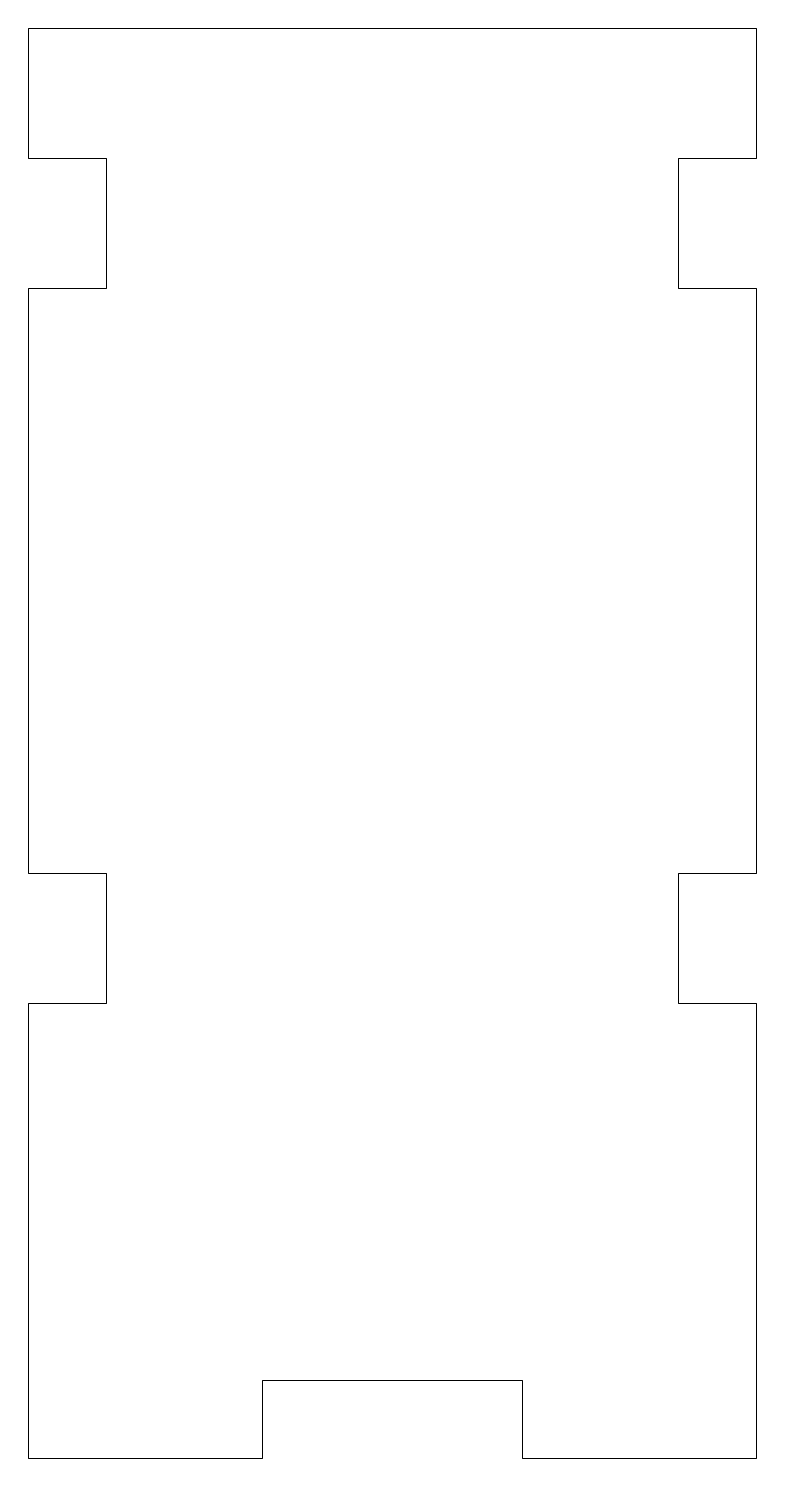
# Model space of a CAD drawing. Header units: millimetres. Extents: x -6 to 50, y 0 to 110.
import ezdxf

# ---------------------------------------------------------------- set-up
doc = ezdxf.new("R2010")
doc.units = ezdxf.units.MM

msp = doc.modelspace()

# ---------------------------------------------------------------- linework, layer by layer
at = {"color": 7, "linetype": 'Continuous', "lineweight": 15}
for p, q in [((50, 110), (-6, 110)), ((-6, 110), (-6, 100)), ((50, 100), (50, 110)), ((-6, 100), (0, 100)), ((0, 100), (0, 90)), ((44, 90), (44, 100)), ((44, 100), (50, 100)), ((0, 90), (-6, 90)), ((-6, 90), (-6, 45)), ((50, 90), (44, 90)), ((50, 45), (50, 90)), ((-6, 45), (0, 45)), ((0, 45), (0, 35)), ((44, 35), (44, 45)), ((44, 45), (50, 45)), ((0, 35), (-6, 35)), ((-6, 35), (-6, 0)), ((50, 35), (44, 35)), ((50, 0), (50, 35)), ((12, 6), (32, 6)), ((12, 0), (12, 6)), ((32, 6), (32, 0)), ((-6, 0), (12, 0)), ((32, 0), (50, 0))]:
    msp.add_line(p, q, dxfattribs=at)

doc.saveas('drawing.dxf')
